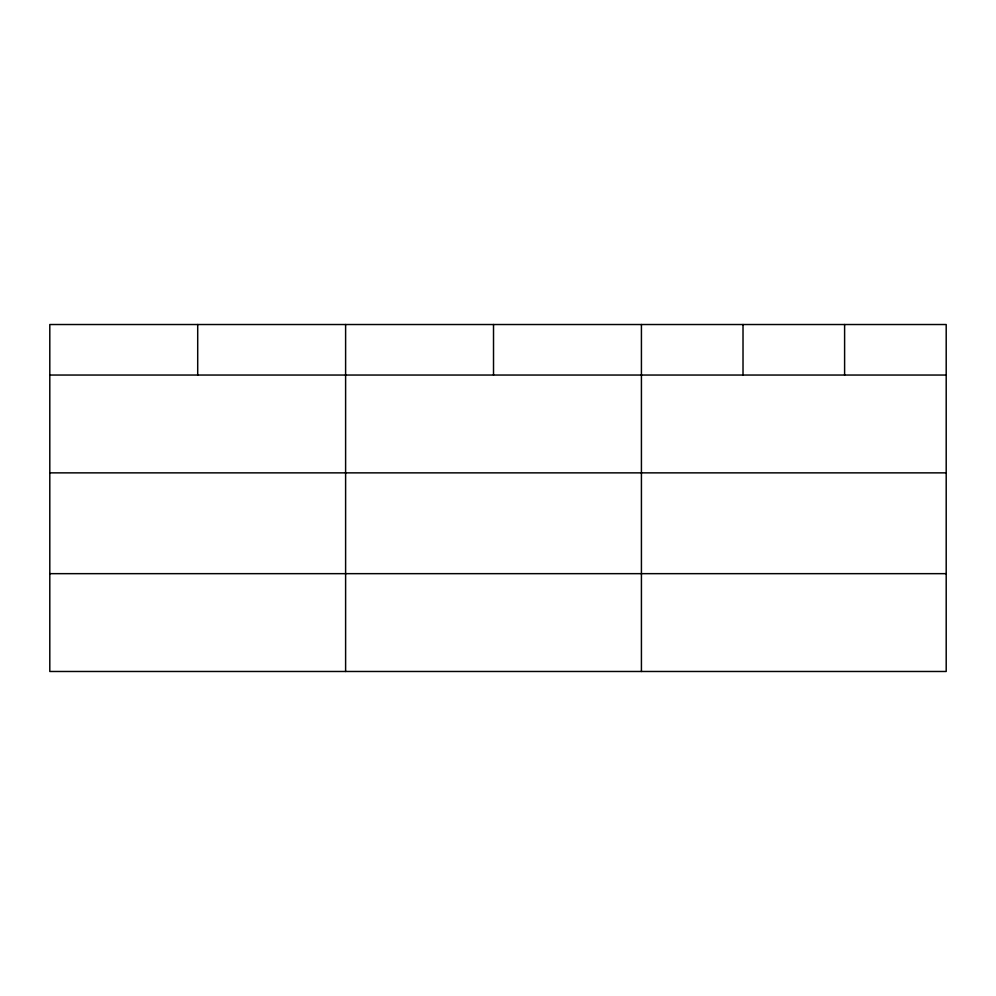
<?xml version="1.0" encoding="UTF-8"?>
<svg xmlns="http://www.w3.org/2000/svg" width="996" height="996" viewBox="0 0 996 996"><rect width="100%" height="100%" fill="white"/><g stroke="black" fill="none" stroke-linecap="round" stroke-linejoin="round"><path stroke-width="1.49" d="M946.2 472.863L946.2 324.522L49.8 324.522L49.8 671.478L946.2 671.478L946.2 472.863L49.8 472.863M49.8 375.044L946.2 375.044M49.8 573.659L946.2 573.659M844.608 324.522L844.608 375.044M743.016 324.522L743.016 375.044M641.424 324.522L641.424 671.478M493.518 324.522L493.518 375.044M345.612 324.522L345.612 671.478M197.706 324.522L197.706 375.044"/></g></svg>
